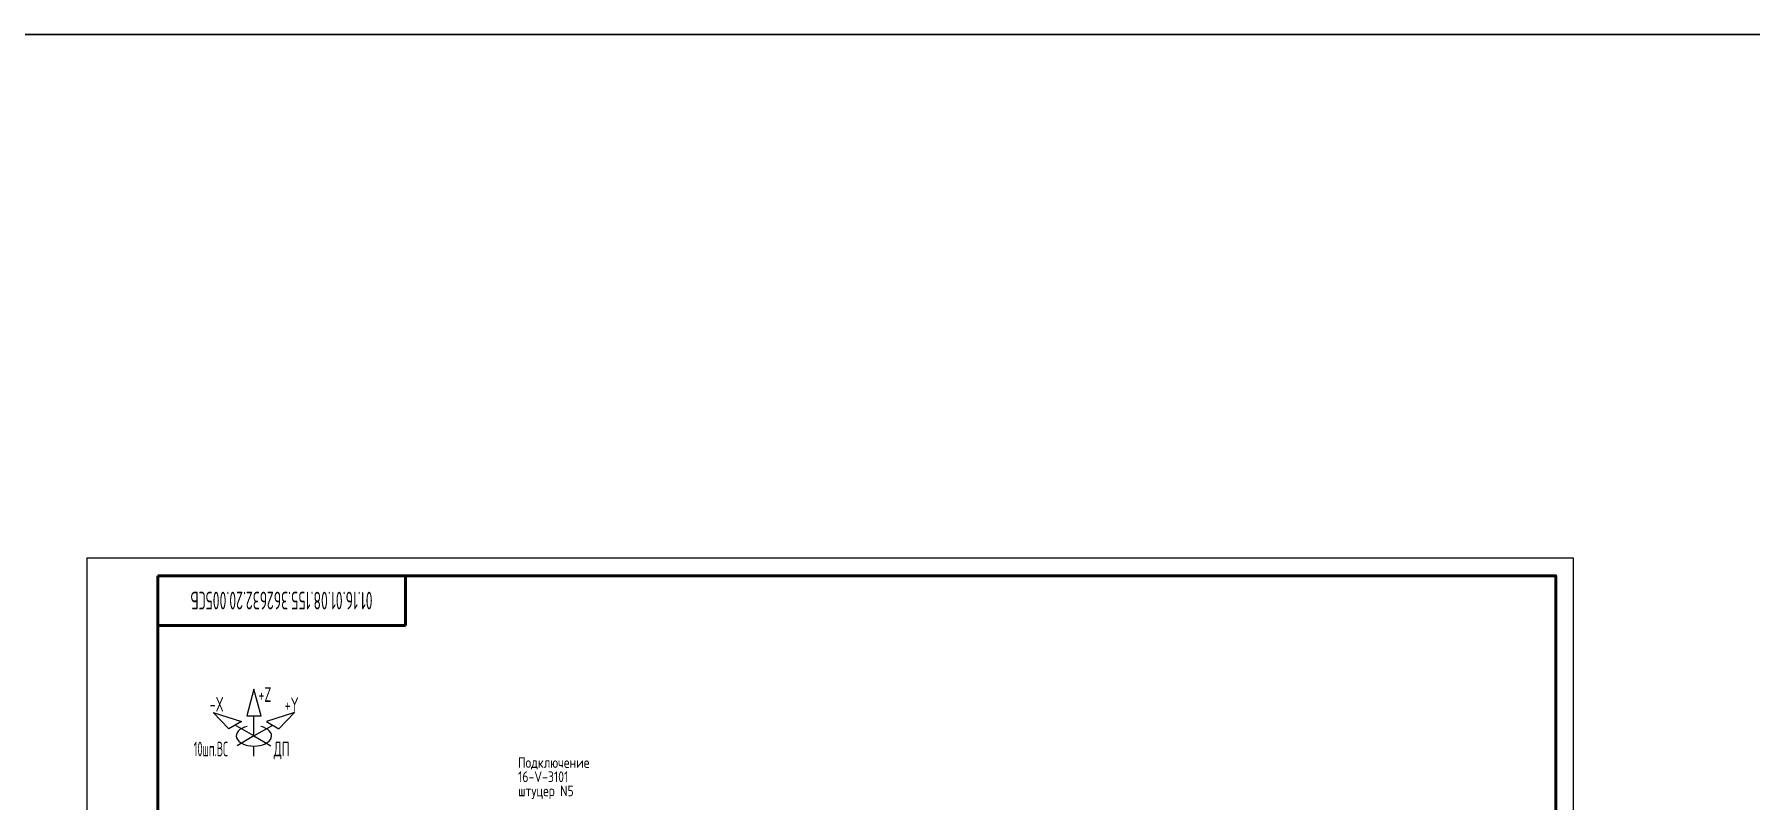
# Model space of a CAD drawing. Header units: millimetres. Extents: x 10051 to 26505, y 4675 to 5194.
# Drawn here: x 18749.5 to 19234.4, y 4977.9 to 5194.3 of the extents above; entities that cross this region are included whole.
import ezdxf
from ezdxf.enums import TextEntityAlignment as Align

# ---------------------------------------------------------------- set-up
doc = ezdxf.new("R2010")
doc.units = ezdxf.units.MM
doc.layers.get('0').update_dxf_attribs({"lineweight": 15})
for name, color, linetype, lineweight in [('OFORMLENIE', 7, 'Continuous', 25), ('подложка', 252, 'Continuous', 9), ('Построение', 7, 'Continuous', 30)]:
    doc.layers.add(name, color=color, linetype=linetype, lineweight=lineweight)
doc.styles.add('GOST_2.304', font='CS_Gost2304.shx', dxfattribs={"height": 2.5})
doc.styles.add('Style-CS_Gost2304', font='CS_Gost2304.shx')
doc.styles.add('TNR_30', font='times.ttf', dxfattribs={"height": 3})

# ---------------------------------------------------------------- blocks, each defined once
blk = doc.blocks.new('*U1752')
at = {"linetype": 'ByBlock', "lineweight": -2}
blk.add_lwpolyline([(420, 297), (0, 297), (0, 0), (420, 0)], close=True, dxfattribs=at)
at = {"linetype": 'ByBlock', "lineweight": 50}
blk.add_lwpolyline([(20, 292), (415, 292), (415, 5), (20, 5)], close=True, dxfattribs=at)
at = {"color": 0, "linetype": 'ByBlock', "lineweight": -2, "style": 'GOST_2.304'}
blk.add_text('Формат А3', height=2.5, dxfattribs=at).set_placement((410, 2.5), align=Align.MIDDLE_RIGHT)
at = {"linetype": 'ByBlock', "lineweight": -2, "insert": (8, 2.5), "char_height": 2.5, "attachment_point": 4, "style": 'GOST_2.304'}
blk.add_mtext('C:\\\\Users\\\\GrigoryAO\\\\Desktop\\\\03-23-01\\\\4550.70.ВП00.008.0155.362632.20.005 ТОП-2\\\\4550.70.ВП00.008.0155.362632.20.005СБ.Л00.РЕВ0.DWG', dxfattribs=at)
at = {"linetype": 'ByBlock', "lineweight": -2, "style": 'TNR_30'}
blk.add_attdef('ВЕРХНИЙ_НОМЕР_ЛИСТА', text='', height=3, dxfattribs=at).set_placement((410, 287), align=Align.MIDDLE_CENTER)
blk = doc.blocks.new('ST_Top')
at = {"linetype": 'ByBlock', "lineweight": 50}
blk.add_line((70, 0), (70, -14), dxfattribs=at)
at = {"linetype": 'ByBlock', "lineweight": 50, "extrusion": (0, 1, 0)}
blk.add_line((0, -14), (70, -14), dxfattribs=at)
at = {"linetype": 'ByBlock', "lineweight": -2, "style": 'GOST_2.304', "width": 0.7, "flags": 4}
blk.add_attdef('ШИФР', text='', height=5, rotation=180, dxfattribs=at).set_placement((35, -7), align=Align.MIDDLE_CENTER)

msp = doc.modelspace()

# ---------------------------------------------------------------- linework, layer by layer
at = {"layer": 'подложка'}
for p, q in [((18811.5, 4996.21, -4.87), (18811.5, 5001.92, -4.87)), ((18811.5, 4996.21, -4.87), (18806.19, 4999.27, -4.87)), ((18811.5, 4996.21, -4.87), (18806.72, 4993.45, -4.87)), ((18811.5, 4996.21, -4.87), (18816.8, 4999.27, -4.87)), ((18811.5, 4996.21, -4.87), (18816.27, 4993.45, -4.87)), ((18811.5, 4990.49, -4.87), (18811.5, 4993.35, -4.87))]:
    msp.add_line(p, q, dxfattribs=at)
msp.add_ellipse((18811.5, 4996.21, -4.87), major_axis=(-5, 0), ratio=0.57735, start_param=5.105088, end_param=10.602875, dxfattribs=at)
for points in [[(18811.5, 5009.42, -4.87), (18809.5, 5001.92, -4.87), (18813.5, 5001.92, -4.87)], [(18800.01, 5002.84, -4.87), (18807.96, 5000.29, -4.87), (18804.43, 4998.25, -4.87)], [(18822.99, 5002.84, -4.87), (18815.03, 5000.29, -4.87), (18818.57, 4998.25, -4.87)]]:
    msp.add_3dface(points, dxfattribs=at)
at = {"layer": 'Построение', "color": 3}
msp.add_lwpolyline([(10050.53, 4674.72), (26505.36, 4674.72), (26505.36, 5194.3), (10050.53, 5194.3)], close=True, dxfattribs=at)

# ---------------------------------------------------------------- block references
at = {"layer": 'OFORMLENIE'}
msp.add_blockref('*U1752', (18764.31, 4749.43), dxfattribs=at)
ref = msp.add_blockref('ST_Top', (18784.31, 5041.43), dxfattribs=at)
ref.add_attrib('ШИФР', '01.16.01.08.155.362632.20.005СБ', dxfattribs={"layer": '0', "linetype": 'ByBlock', "lineweight": -2, "height": 5, "rotation": 180, "style": 'GOST_2.304', "width": 0.7}).set_placement((18819.31, 5034.43), align=Align.MIDDLE_CENTER)

# ---------------------------------------------------------------- texts
at = {"layer": 'подложка', "style": 'Style-CS_Gost2304'}
for s, width, p in [('+Z', 0.75, (18812.75, 5009.96, -4.87)), ('-X', 0.75, (18799, 5007.21, -4.87)), ('10шп.ВС', 0.628788, (18794.5, 4994.58, -4.87)), ('ДП', 0.75, (18817.12, 4994.58, -4.87))]:
    msp.add_text(s, height=4.125, dxfattribs=dict(at, width=width)).set_placement(p, align=Align.TOP_LEFT)
at = {"layer": 'подложка', "style": 'Style-CS_Gost2304', "width": 0.75}
msp.add_text('+Y', height=4.125, dxfattribs=at).set_placement((18824.12, 5007.08, -4.87), align=Align.TOP_RIGHT)
at = {"layer": 'подложка', "style": 'Style-CS_Gost2304'}
for s, p in [('Подключение', (18886.13, 4988.69, 151.2)), ('16-V-3101', (18886.13, 4984.69, 151.2)), ('штуцер N5', (18886.13, 4980.69, 151.2))]:
    msp.add_text(s, height=3, rotation=360, dxfattribs=at).set_placement(p, align=Align.MIDDLE_LEFT)

doc.saveas('drawing.dxf')
